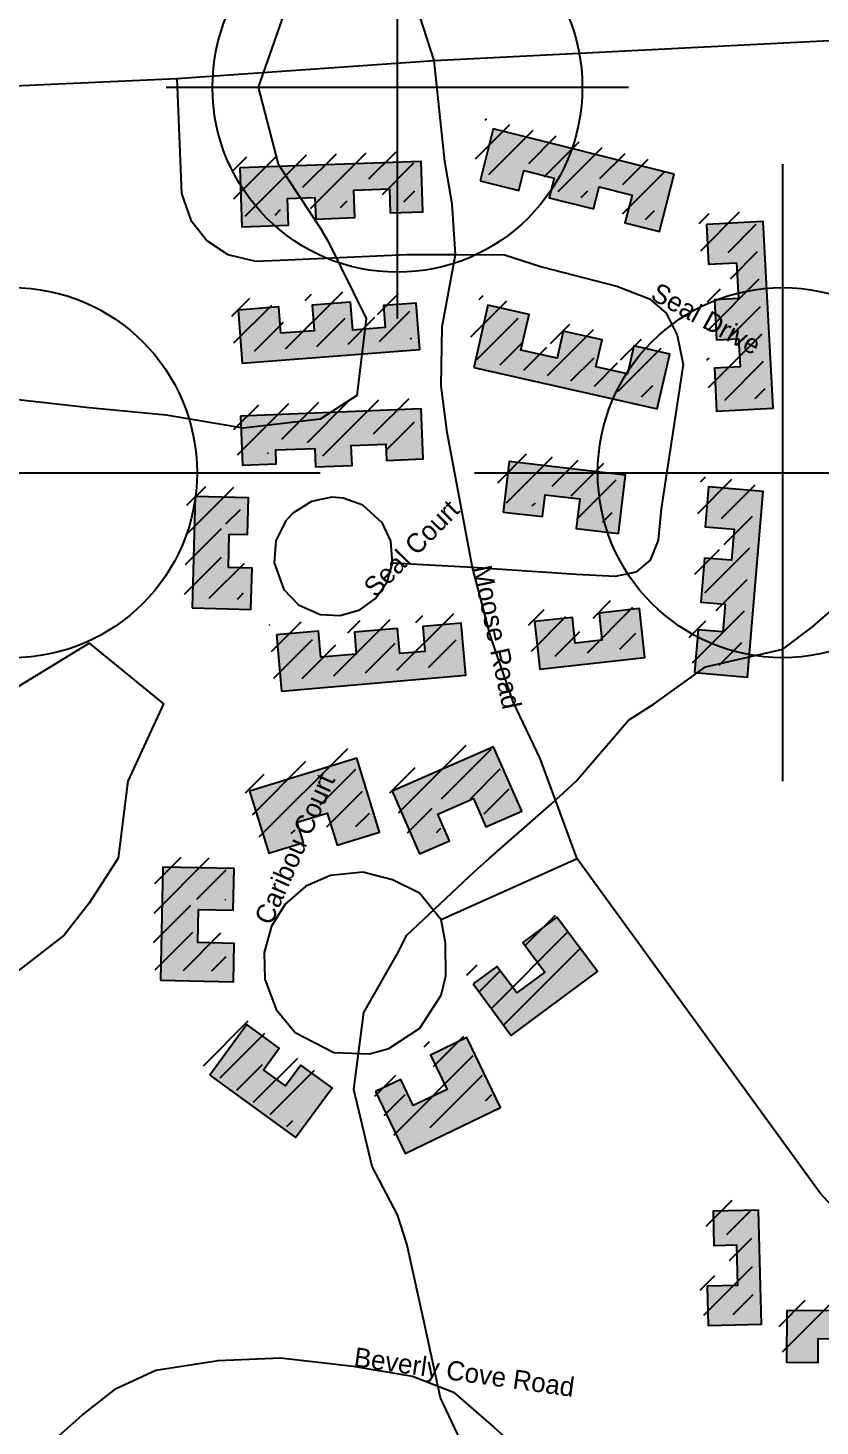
# Model space of a CAD drawing. Extents: x -12748497 to 5449789, y 79630 to 14464147.
# Drawn here: x 3137281 to 3137898, y 318616 to 319705 of the extents above; entities that cross this region are included whole.
import ezdxf

# ---------------------------------------------------------------- set-up
doc = ezdxf.new("R2010")
doc.units = 21
for name, color, linetype in [('BUILDINGS', 9, 'Continuous'), ('CENTER', 1, 'Continuous'), ('CL_LOCAL', 4, 'Continuous'), ('CL_MAJOR', 2, 'Continuous'), ('CONTOUR_INDEX', 150, 'Continuous'), ('CONTOUR_MAJOR', 92, 'Continuous'), ('ROAD_LABELS', 3, 'Continuous')]:
    doc.layers.add(name, color=color, linetype=linetype)

msp = doc.modelspace()

# ---------------------------------------------------------------- hatches: boundary and pattern name
at = {"layer": 'BUILDINGS_HATCH'}
for points in [[(3137633, 319585.5), (3137663.1, 319578), (3137667, 319593.5), (3137690.6, 319587.6), (3137686.8, 319572.3), (3137721.3, 319563.7), (3137725.6, 319580.8), (3137751.3, 319574.3), (3137745.8, 319552.9), (3137772.7, 319546.1), (3137784, 319590.7), (3137643.3, 319626.1)], [(3137446, 319595.7), (3137447.6, 319549.7), (3137483.8, 319551), (3137483, 319571.9), (3137504.4, 319572.6), (3137505, 319555.8), (3137535.5, 319556.9), (3137534.7, 319578.3), (3137562.4, 319579.3), (3137563, 319560.7), (3137588.4, 319561.5), (3137587, 319600.6)], [(3137809.2, 319551.6), (3137810.8, 319520.6), (3137832.7, 319521.8), (3137834.3, 319493.9), (3137815.5, 319492.8), (3137817.2, 319461.7), (3137834.3, 319462.6), (3137835.5, 319440.7), (3137815.4, 319439.7), (3137817.2, 319406.3), (3137861.2, 319408.6), (3137853.3, 319554)], [(3137444.6, 319485), (3137447.8, 319443.6), (3137586, 319454.4), (3137583.1, 319490.3), (3137557.9, 319488.4), (3137559.2, 319471.4), (3137533.9, 319469.4), (3137532.1, 319491.1), (3137502.3, 319488.8), (3137503.8, 319468.9), (3137477.9, 319466.9), (3137476.2, 319487.5)], [(3137628, 319440.3), (3137771, 319408), (3137780.7, 319450.7), (3137752.7, 319457), (3137747.7, 319435.4), (3137723.2, 319440.9), (3137728, 319461.7), (3137697.7, 319468.5), (3137693, 319447.5), (3137664.8, 319453.8), (3137671.1, 319481.6), (3137639, 319488.8)], [(3137446.4, 319402.4), (3137448, 319364.2), (3137474.3, 319365.3), (3137473.9, 319376.1), (3137504.3, 319377.3), (3137504.9, 319363), (3137533.3, 319364.1), (3137532.7, 319379.5), (3137559.5, 319380.6), (3137560, 319368), (3137588.6, 319369.1), (3137587, 319408.2)], [(3137651, 319327.8), (3137681.7, 319324.2), (3137683.7, 319341.2), (3137710.6, 319338.1), (3137707.9, 319315), (3137740.8, 319311.1), (3137746.2, 319356.6), (3137655.7, 319367.2)], [(3137800, 319202.8), (3137841.1, 319199.3), (3137853.5, 319343.7), (3137810.9, 319347.3), (3137808.3, 319316.3), (3137830.8, 319314.4), (3137828.7, 319290.2), (3137807.8, 319292), (3137804.9, 319257.7), (3137823.9, 319256), (3137822, 319234.6), (3137802.9, 319236.2)], [(3137408.7, 319253.1), (3137454.6, 319251.9), (3137455.5, 319284), (3137437, 319284.5), (3137437.7, 319310.5), (3137451.9, 319310.2), (3137452.7, 319338.9), (3137411.1, 319340)], [(3137675.4, 319242.5), (3137679.5, 319205.5), (3137761.3, 319214.5), (3137757.1, 319252.6), (3137725.6, 319249.1), (3137727.9, 319228), (3137707.1, 319225.8), (3137704.9, 319245.7)], [(3137474.6, 319232.2), (3137478.4, 319188.3), (3137621.9, 319200.7), (3137618.3, 319241.3), (3137588.3, 319238.8), (3137590, 319219.3), (3137570.4, 319217.6), (3137568.7, 319237.2), (3137535.1, 319234.3), (3137536.6, 319217.1), (3137508.9, 319214.8), (3137507.1, 319235)], [(3137564.6, 319110.6), (3137585.9, 319061.9), (3137609.1, 319072), (3137600, 319092.7), (3137627.8, 319104.8), (3137637.4, 319082.9), (3137665.5, 319095.1), (3137643.5, 319145.1)], [(3137453.5, 319110.5), (3137468.4, 319062.2), (3137495.4, 319070.5), (3137490.5, 319086.3), (3137513.9, 319093.5), (3137521.6, 319068.5), (3137554.7, 319078.7), (3137536.9, 319136.2)], [(3137384.2, 318963.5), (3137440.9, 318962.3), (3137441.5, 318992.1), (3137413.3, 318992.7), (3137413.8, 319018.5), (3137440.8, 319017.9), (3137441.6, 319050.3), (3137386.1, 319051.5)], [(3137627.6, 318960.5), (3137657.2, 318920.5), (3137724.3, 318970.1), (3137692.8, 319012.5), (3137666.2, 318992.9), (3137683.4, 318969.8), (3137661.5, 318953.6), (3137646.1, 318974.2)], [(3137422.5, 318889.6), (3137489.3, 318840.9), (3137517.7, 318879.7), (3137493.4, 318897.4), (3137481.5, 318881.2), (3137464.3, 318893.6), (3137476.6, 318910.5), (3137451.3, 318928.9)], [(3137551.5, 318876.7), (3137574.6, 318828.7), (3137649, 318864.3), (3137622.8, 318918.8), (3137594.5, 318905.2), (3137607.3, 318878.5), (3137580.9, 318865.8), (3137571.2, 318886.1)], [(3137809.9, 318725.3), (3137810.7, 318694.6), (3137852, 318695.7), (3137849.7, 318784.5), (3137814.4, 318783.6), (3137815.1, 318756.9), (3137832.6, 318757.4), (3137833.4, 318725.9)], [(3137871.8, 318706.3), (3137871.6, 318666.1), (3137896.2, 318666), (3137896.3, 318684.5), (3137933.4, 318684.4), (3137933.3, 318660.9), (3137958.4, 318660.8), (3137958.5, 318706)]]:
    msp.add_hatch(color=251, dxfattribs=at).paths.add_polyline_path(points)
at = {"layer": 'BUILDINGS_SHADOW'}
h = msp.add_hatch(dxfattribs=at)
h.set_pattern_fill('ANSI31', scale=5)
h.paths.add_polyline_path([(3137627.1, 319593.6), (3137657.2, 319586), (3137661.1, 319601.6), (3137684.7, 319595.6), (3137680.8, 319580.4), (3137715.4, 319571.7), (3137719.7, 319588.9), (3137745.4, 319582.4), (3137739.9, 319560.9), (3137766.8, 319554.1), (3137778.1, 319598.8), (3137637.4, 319634.2)])
h = msp.add_hatch(dxfattribs=at)
h.set_pattern_fill('ANSI31', scale=5)
h.paths.add_polyline_path([(3137440.1, 319603.8), (3137441.7, 319557.8), (3137477.8, 319559), (3137477.1, 319579.9), (3137498.5, 319580.6), (3137499.1, 319563.9), (3137529.6, 319564.9), (3137528.8, 319586.4), (3137556.5, 319587.3), (3137557.1, 319568.7), (3137582.5, 319569.6), (3137581.1, 319608.6)])
h = msp.add_hatch(dxfattribs=at)
h.set_pattern_fill('ANSI31', scale=5)
h.paths.add_polyline_path([(3137803.3, 319559.6), (3137804.9, 319528.7), (3137826.8, 319529.9), (3137828.3, 319501.9), (3137809.6, 319500.9), (3137811.3, 319469.8), (3137828.3, 319470.7), (3137829.5, 319448.8), (3137809.5, 319447.7), (3137811.3, 319414.3), (3137855.3, 319416.7), (3137847.4, 319562)])
h = msp.add_hatch(dxfattribs=at)
h.set_pattern_fill('ANSI31', scale=5)
h.paths.add_polyline_path([(3137438.7, 319493.1), (3137441.9, 319451.7), (3137580, 319462.4), (3137577.2, 319498.4), (3137552, 319496.4), (3137553.3, 319479.5), (3137527.9, 319477.5), (3137526.2, 319499.2), (3137496.4, 319496.9), (3137497.9, 319477), (3137471.9, 319475), (3137470.3, 319495.5)])
h = msp.add_hatch(dxfattribs=at)
h.set_pattern_fill('ANSI31', scale=5)
h.paths.add_polyline_path([(3137622.1, 319448.3), (3137765.1, 319416.1), (3137774.8, 319458.8), (3137746.7, 319465.1), (3137741.8, 319443.4), (3137717.3, 319448.9), (3137722, 319469.8), (3137691.8, 319476.6), (3137687, 319455.5), (3137658.9, 319461.9), (3137665.2, 319489.6), (3137633.1, 319496.8)])
h = msp.add_hatch(dxfattribs=at)
h.set_pattern_fill('ANSI31', scale=5)
h.paths.add_polyline_path([(3137440.5, 319410.5), (3137442.1, 319372.3), (3137468.4, 319373.4), (3137468, 319384.1), (3137498.4, 319385.4), (3137499, 319371), (3137527.4, 319372.2), (3137526.8, 319387.6), (3137553.6, 319388.7), (3137554.1, 319376), (3137582.7, 319377.2), (3137581.1, 319416.3)])
h = msp.add_hatch(dxfattribs=at)
h.set_pattern_fill('ANSI31', scale=5)
h.paths.add_polyline_path([(3137645.1, 319335.9), (3137675.7, 319332.3), (3137677.8, 319349.3), (3137704.7, 319346.1), (3137701.9, 319323), (3137734.9, 319319.1), (3137740.3, 319364.6), (3137649.8, 319375.3)])
h = msp.add_hatch(dxfattribs=at)
h.set_pattern_fill('ANSI31', scale=5)
h.paths.add_polyline_path([(3137402.8, 319261.2), (3137448.7, 319259.9), (3137449.6, 319292.1), (3137431.1, 319292.6), (3137431.8, 319318.6), (3137446, 319318.2), (3137446.8, 319346.9), (3137405.2, 319348.1)])
h = msp.add_hatch(dxfattribs=at)
h.set_pattern_fill('ANSI31', scale=5)
h.paths.add_polyline_path([(3137794.1, 319210.8), (3137835.2, 319207.3), (3137847.5, 319351.7), (3137805, 319355.4), (3137802.4, 319324.4), (3137824.8, 319322.4), (3137822.8, 319298.3), (3137801.9, 319300.1), (3137799, 319265.7), (3137818, 319264.1), (3137816.1, 319242.6), (3137797, 319244.2)])
h = msp.add_hatch(dxfattribs=at)
h.set_pattern_fill('ANSI31', scale=5)
h.paths.add_polyline_path([(3137669.5, 319250.5), (3137673.6, 319213.6), (3137755.4, 319222.5), (3137751.2, 319260.6), (3137719.6, 319257.2), (3137722, 319236.1), (3137701.2, 319233.8), (3137699, 319253.8)])
h = msp.add_hatch(dxfattribs=at)
h.set_pattern_fill('ANSI31', scale=5)
h.paths.add_polyline_path([(3137468.7, 319240.3), (3137472.5, 319196.4), (3137616, 319208.8), (3137612.4, 319249.4), (3137582.4, 319246.8), (3137584.1, 319227.3), (3137564.5, 319225.6), (3137562.8, 319245.3), (3137529.2, 319242.4), (3137530.7, 319225.2), (3137503, 319222.8), (3137501.2, 319243.1)])
h = msp.add_hatch(dxfattribs=at)
h.set_pattern_fill('ANSI31', scale=5)
h.paths.add_polyline_path([(3137558.6, 319118.6), (3137580, 319070), (3137603.1, 319080.1), (3137594.1, 319100.8), (3137621.8, 319112.9), (3137631.5, 319090.9), (3137659.6, 319103.2), (3137637.6, 319153.1)])
h = msp.add_hatch(dxfattribs=at)
h.set_pattern_fill('ANSI31', scale=5)
h.paths.add_polyline_path([(3137447.6, 319118.5), (3137462.5, 319070.3), (3137489.5, 319078.6), (3137484.6, 319094.4), (3137508, 319101.6), (3137515.7, 319076.6), (3137548.8, 319086.8), (3137531, 319144.2)])
h = msp.add_hatch(dxfattribs=at)
h.set_pattern_fill('ANSI31', scale=5)
h.paths.add_polyline_path([(3137378.3, 318971.6), (3137435, 318970.4), (3137435.6, 319000.1), (3137407.4, 319000.8), (3137407.9, 319026.5), (3137434.9, 319026), (3137435.6, 319058.3), (3137380.2, 319059.5)])
h = msp.add_hatch(dxfattribs=at)
h.set_pattern_fill('ANSI31', scale=5)
h.paths.add_polyline_path([(3137621.7, 318968.6), (3137651.3, 318928.6), (3137718.4, 318978.1), (3137686.9, 319020.6), (3137660.3, 319001), (3137677.5, 318977.8), (3137655.5, 318961.6), (3137640.2, 318982.3)])
h = msp.add_hatch(dxfattribs=at)
h.set_pattern_fill('ANSI31', scale=5)
h.paths.add_polyline_path([(3137416.6, 318897.6), (3137483.4, 318849), (3137511.8, 318887.7), (3137487.5, 318905.4), (3137475.6, 318889.2), (3137458.4, 318901.7), (3137470.7, 318918.5), (3137445.4, 318937)])
h = msp.add_hatch(dxfattribs=at)
h.set_pattern_fill('ANSI31', scale=5)
h.paths.add_polyline_path([(3137545.6, 318884.8), (3137568.7, 318836.7), (3137643.1, 318872.4), (3137616.9, 318926.8), (3137588.6, 318913.3), (3137601.4, 318886.5), (3137575, 318873.9), (3137565.3, 318894.2)])
h = msp.add_hatch(dxfattribs=at)
h.set_pattern_fill('ANSI31', scale=5)
h.paths.add_polyline_path([(3137804, 318733.4), (3137804.8, 318702.6), (3137846.1, 318703.7), (3137843.8, 318792.6), (3137808.5, 318791.6), (3137809.2, 318765), (3137826.7, 318765.5), (3137827.5, 318734)])
h = msp.add_hatch(dxfattribs=at)
h.set_pattern_fill('ANSI31', scale=5)
h.paths.add_polyline_path([(3137865.9, 318714.4), (3137865.7, 318674.1), (3137890.3, 318674.1), (3137890.3, 318692.6), (3137927.5, 318692.4), (3137927.4, 318668.9), (3137952.5, 318668.8), (3137952.6, 318714.1)])

# ---------------------------------------------------------------- linework, layer by layer
at = {"layer": 'BUILDINGS'}
for points in [[(3137633, 319585.5), (3137663.1, 319578), (3137667, 319593.5), (3137690.6, 319587.6), (3137686.8, 319572.3), (3137721.3, 319563.7), (3137725.6, 319580.8), (3137751.3, 319574.3), (3137745.8, 319552.9), (3137772.7, 319546.1), (3137784, 319590.7), (3137643.3, 319626.1), (3137633, 319585.5)], [(3137446, 319595.7), (3137447.6, 319549.7), (3137483.8, 319551), (3137483, 319571.9), (3137504.4, 319572.6), (3137505, 319555.8), (3137535.5, 319556.9), (3137534.7, 319578.3), (3137562.4, 319579.3), (3137563, 319560.7), (3137588.4, 319561.5), (3137587, 319600.6), (3137446, 319595.7)], [(3137809.2, 319551.6), (3137810.8, 319520.6), (3137832.7, 319521.8), (3137834.3, 319493.9), (3137815.5, 319492.8), (3137817.2, 319461.7), (3137834.3, 319462.6), (3137835.5, 319440.7), (3137815.4, 319439.7), (3137817.2, 319406.3), (3137861.2, 319408.6), (3137853.3, 319554), (3137809.2, 319551.6)], [(3137444.6, 319485), (3137447.8, 319443.6), (3137586, 319454.4), (3137583.1, 319490.3), (3137557.9, 319488.4), (3137559.2, 319471.4), (3137533.9, 319469.4), (3137532.1, 319491.1), (3137502.3, 319488.8), (3137503.8, 319468.9), (3137477.9, 319466.9), (3137476.2, 319487.5), (3137444.6, 319485)], [(3137628, 319440.3), (3137771, 319408), (3137780.7, 319450.7), (3137752.7, 319457), (3137747.7, 319435.4), (3137723.2, 319440.9), (3137728, 319461.7), (3137697.7, 319468.5), (3137693, 319447.5), (3137664.8, 319453.8), (3137671.1, 319481.6), (3137639, 319488.8), (3137628, 319440.3)], [(3137446.4, 319402.4), (3137448, 319364.2), (3137474.3, 319365.3), (3137473.9, 319376.1), (3137504.3, 319377.3), (3137504.9, 319363), (3137533.3, 319364.1), (3137532.7, 319379.5), (3137559.5, 319380.6), (3137560, 319368), (3137588.6, 319369.1), (3137587, 319408.2), (3137446.4, 319402.4)], [(3137651, 319327.8), (3137681.7, 319324.2), (3137683.7, 319341.2), (3137710.6, 319338.1), (3137707.9, 319315), (3137740.8, 319311.1), (3137746.2, 319356.6), (3137655.7, 319367.2), (3137651, 319327.8)], [(3137800, 319202.8), (3137841.1, 319199.3), (3137853.5, 319343.7), (3137810.9, 319347.3), (3137808.3, 319316.3), (3137830.8, 319314.4), (3137828.7, 319290.2), (3137807.8, 319292), (3137804.9, 319257.7), (3137823.9, 319256), (3137822, 319234.6), (3137802.9, 319236.2), (3137800, 319202.8)], [(3137408.7, 319253.1), (3137454.6, 319251.9), (3137455.5, 319284), (3137437, 319284.5), (3137437.7, 319310.5), (3137451.9, 319310.2), (3137452.7, 319338.9), (3137411.1, 319340), (3137408.7, 319253.1)], [(3137675.4, 319242.5), (3137679.5, 319205.5), (3137761.3, 319214.5), (3137757.1, 319252.6), (3137725.6, 319249.1), (3137727.9, 319228), (3137707.1, 319225.8), (3137704.9, 319245.7), (3137675.4, 319242.5)], [(3137474.6, 319232.2), (3137478.4, 319188.3), (3137621.9, 319200.7), (3137618.3, 319241.3), (3137588.3, 319238.8), (3137590, 319219.3), (3137570.4, 319217.6), (3137568.7, 319237.2), (3137535.1, 319234.3), (3137536.6, 319217.1), (3137508.9, 319214.8), (3137507.1, 319235), (3137474.6, 319232.2)], [(3137564.6, 319110.6), (3137585.9, 319061.9), (3137609.1, 319072), (3137600, 319092.7), (3137627.8, 319104.8), (3137637.4, 319082.9), (3137665.5, 319095.1), (3137643.5, 319145.1), (3137564.6, 319110.6)], [(3137453.5, 319110.5), (3137468.4, 319062.2), (3137495.4, 319070.5), (3137490.5, 319086.3), (3137513.9, 319093.5), (3137521.6, 319068.5), (3137554.7, 319078.7), (3137536.9, 319136.2), (3137453.5, 319110.5)], [(3137384.2, 318963.5), (3137440.9, 318962.3), (3137441.5, 318992.1), (3137413.3, 318992.7), (3137413.8, 319018.5), (3137440.8, 319017.9), (3137441.6, 319050.3), (3137386.1, 319051.5), (3137384.2, 318963.5)], [(3137627.6, 318960.5), (3137657.2, 318920.5), (3137724.3, 318970.1), (3137692.8, 319012.5), (3137666.2, 318992.9), (3137683.4, 318969.8), (3137661.5, 318953.6), (3137646.1, 318974.2), (3137627.6, 318960.5)], [(3137422.5, 318889.6), (3137489.3, 318840.9), (3137517.7, 318879.7), (3137493.4, 318897.4), (3137481.5, 318881.2), (3137464.3, 318893.6), (3137476.6, 318910.5), (3137451.3, 318928.9), (3137422.5, 318889.6)], [(3137551.5, 318876.7), (3137574.6, 318828.7), (3137649, 318864.3), (3137622.8, 318918.8), (3137594.5, 318905.2), (3137607.3, 318878.5), (3137580.9, 318865.8), (3137571.2, 318886.1), (3137551.5, 318876.7)], [(3137809.9, 318725.3), (3137810.7, 318694.6), (3137852, 318695.7), (3137849.7, 318784.5), (3137814.4, 318783.6), (3137815.1, 318756.9), (3137832.6, 318757.4), (3137833.4, 318725.9), (3137809.9, 318725.3)], [(3137871.8, 318706.3), (3137871.6, 318666.1), (3137896.2, 318666), (3137896.3, 318684.5), (3137933.4, 318684.4), (3137933.3, 318660.9), (3137958.4, 318660.8), (3137958.5, 318706), (3137871.8, 318706.3)]]:
    msp.add_lwpolyline(points, close=True, dxfattribs=at)
at = {"layer": 'CENTER'}
for p, q in [((3137568.6, 319478.4), (3137568.6, 319838.4)), ((3137388.6, 319658.4), (3137748.6, 319658.4))]:
    msp.add_line(p, q, dxfattribs=at)
msp.add_circle((3137568.6, 319658.4), 144, dxfattribs=at)
at = {"layer": 'CL_LOCAL'}
for points in [[(3137597.2, 319679.3), (3137553.5, 319815.1), (3137539.6, 319862.7), (3137525.8, 319892), (3137496.7, 319952.3), (3137485.6, 319977.7), (3137476.5, 320015.6), (3137462.9, 320096.6), (3137448.8, 320200.9)], [(3137940.6, 318762.6), (3137918.5, 318775.2), (3137897.9, 318797.8), (3137708.7, 319058), (3137679.8, 319136), (3137658.8, 319180.2), (3137641.1, 319231.3), (3137627, 319284.5), (3137607.3, 319389.7), (3137602.8, 319425.9), (3137603.4, 319472), (3137613.9, 319528.2), (3137611.2, 319567.7), (3137605.5, 319600.5), (3137597.2, 319679.3)], [(3137397, 319665.3), (3137400.6, 319575.7), (3137407.7, 319554.8), (3137420.4, 319538.8), (3137436.5, 319528.1), (3137458.2, 319522.9), (3137483.4, 319524.1), (3137575.7, 319528.1), (3137613.9, 319528.2), (3137651.9, 319528), (3137681.1, 319518.6), (3137739.5, 319503.6), (3137764.8, 319493.8), (3137778, 319482.6), (3137786.4, 319465.5), (3137791, 319442.6), (3137774.1, 319330.3), (3137771.6, 319305.8), (3137765.5, 319290.4), (3137754.2, 319281.1), (3137738.3, 319277.6), (3137708.1, 319279.1), (3137627, 319284.5), (3137564.7, 319287.9)], [(3137487.3, 319327), (3137481.5, 319320.6), (3137474, 319305.3), (3137472.7, 319288.2), (3137480.3, 319267.4), (3137491.7, 319255.6), (3137508.4, 319248.1), (3137524, 319247.3), (3137539.3, 319251.8), (3137551.6, 319260.6), (3137560.6, 319273.4), (3137564.7, 319287.9), (3137563.4, 319305.1), (3137557, 319319), (3137541.8, 319333.2), (3137526.5, 319338.6), (3137517.6, 319339.3), (3137501.8, 319336.1), (3137487.3, 319327)], [(3137708.7, 319058), (3137602.8, 319010.3)], [(3137602.7, 318951.8), (3137606.4, 318966.8), (3137606.1, 318992.4), (3137602.8, 319010.3), (3137585.8, 319031.2), (3137564.7, 319041.6), (3137541.7, 319047.5), (3137516.5, 319045), (3137497.3, 319036.5), (3137481.3, 319022.5), (3137470.5, 319005.4), (3137464.9, 318985), (3137465.5, 318964.2), (3137474.1, 318940.7), (3137489.1, 318922.7), (3137519, 318907.3), (3137546.8, 318906.2), (3137562, 318910.3), (3137586.1, 318926.1), (3137602.7, 318951.8)], [(3137167.2, 318487.2), (3137323.2, 318624.9), (3137349.6, 318645.6), (3137380.5, 318659.9), (3137429.1, 318667.5), (3137477.5, 318669.6), (3137534.1, 318663), (3137580.4, 318655.3), (3137612.4, 318642.9), (3137643.6, 318615.6), (3137661.6, 318599.5), (3137746.8, 318549.6), (3137777, 318529.9), (3137810.3, 318517.7), (3137854.3, 318505.3), (3137901.1, 318499.8), (3137941.6, 318509.6), (3137974.6, 318511.4), (3138003.4, 318504.8), (3138027.2, 318495.3), (3138055.1, 318484), (3138084.5, 318471.7)]]:
    msp.add_lwpolyline(points, dxfattribs=at)
at = {"layer": 'CL_MAJOR'}
msp.add_lwpolyline([(3136445.3, 319650.8), (3136492.5, 319640.1), (3136548.8, 319632.3), (3136617.8, 319628.7), (3136799.8, 319641), (3136966.2, 319645.5), (3137085.9, 319651.1), (3137397, 319665.3), (3137597.2, 319679.3), (3138090, 319704.1), (3138320.8, 319714.9), (3138545.9, 319725.2)], dxfattribs=at)
at = {"layer": 'CONTOUR_INDEX', "elevation": 20}
for points in [[(3137628.6, 318582.3), (3137602.3, 318638.4), (3137589.3, 318698.4), (3137576, 318758.4), (3137568.6, 318780.9), (3137549, 318818.4), (3137534.8, 318878.4), (3137542.6, 318938.4), (3137568.6, 318984.3), (3137575.9, 318998.4), (3137628.6, 319048.1), (3137640.3, 319058.4), (3137688.6, 319100.6), (3137707.7, 319118.4), (3137748.6, 319165.8), (3137768.6, 319178.4), (3137808.6, 319207.2), (3137868.6, 319221.1), (3137891.9, 319238.4), (3137928.6, 319270.5)], [(3137268.6, 319189.2), (3137328.6, 319225.7), (3137386.4, 319178.4), (3137358.6, 319118.4), (3137351.1, 319058.4), (3137328.6, 319023.5), (3137309.1, 318998.4), (3137268.6, 318967.2)]]:
    msp.add_lwpolyline(points, dxfattribs=at)
at = {"layer": 'CONTOUR_MAJOR', "elevation": 25}
msp.add_lwpolyline([(3137481.2, 319718.4), (3137460.1, 319658.4), (3137475.9, 319598.4), (3137508.6, 319549), (3137514.8, 319538.4), (3137544.3, 319478.4), (3137537.1, 319418.4), (3137508.6, 319400), (3137448.6, 319393.1), (3137388.6, 319403.2), (3137328.6, 319408.9), (3137268.6, 319415.7)], dxfattribs=at)
at = {"layer": 'IMG_ALIGN_NEAR'}
for p, q in [((3137868.6, 319118.4), (3137868.6, 319598.4)), ((3137028.6, 319358.4), (3137508.6, 319358.4)), ((3137628.6, 319358.4), (3138108.6, 319358.4))]:
    msp.add_line(p, q, dxfattribs=at)
for centre in [(3137268.6, 319358.4), (3137868.6, 319358.4)]:
    msp.add_circle(centre, 144, dxfattribs=at)

# ---------------------------------------------------------------- texts
at = {"layer": 'ROAD_LABELS'}
for s, rotation, p in [('Seal Drive', -28.5558, (3137764.8, 319493.8)), ('Seal Court', 45.5233, (3137551.6, 319260.6)), ('Moose Road', 282.0483, (3137627, 319284.5)), ('Caribou Court', 66.3868, (3137470.5, 319005.4)), ('Beverly Cove Road', -7.938, (3137534.1, 318663))]:
    msp.add_text(s, height=15, rotation=rotation, dxfattribs=at).set_placement(p)

doc.saveas('drawing.dxf')
